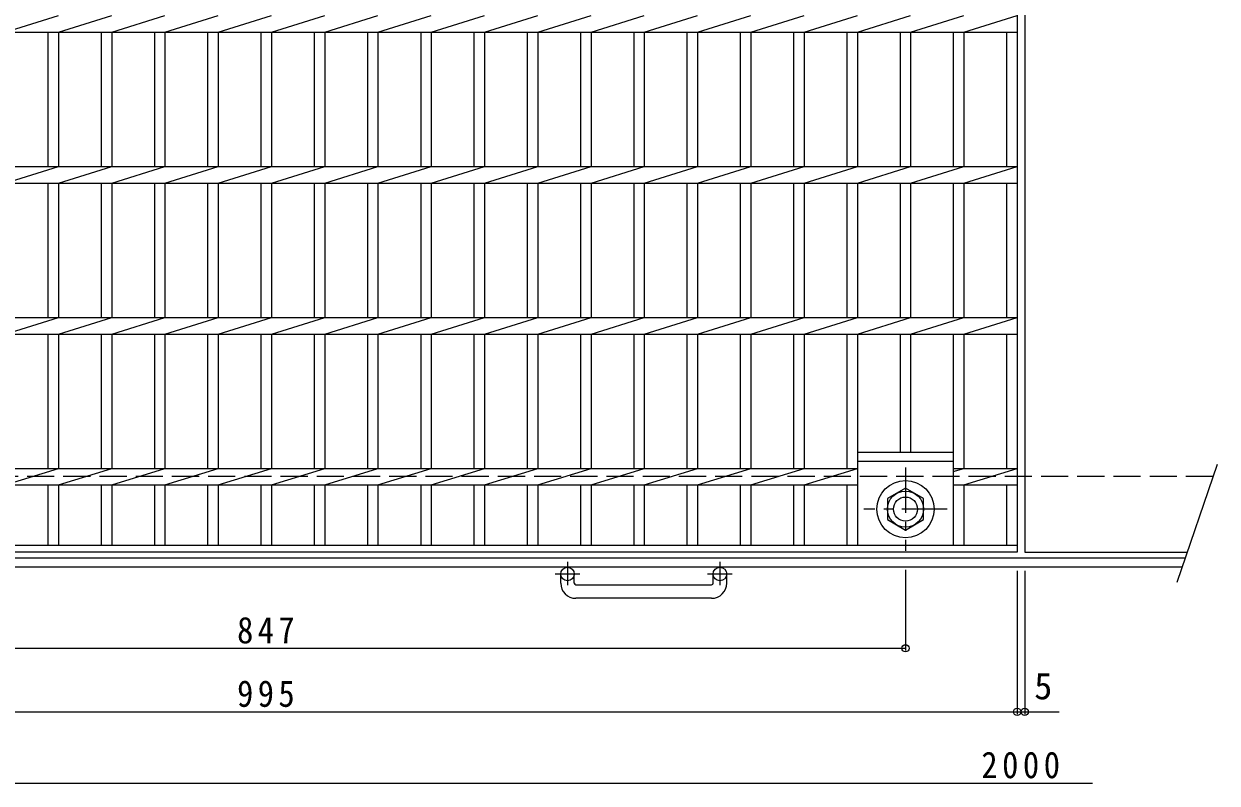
# Model space of a CAD drawing. Units: millimetres, scale not verified. Extents: x -930 to 1034, y -821 to 820.
# Drawn here: x -522 to 269, y -230 to 273 of the extents above; entities that cross this region are included whole.
import ezdxf
from ezdxf.enums import TextEntityAlignment as Align

# ---------------------------------------------------------------- set-up
doc = ezdxf.new("R2010")
doc.units = ezdxf.units.MM
doc.header["$LTSCALE"] = 6
doc.header["$PDMODE"] = 32
doc.header["$PDSIZE"] = 4.8
doc.linetypes.add('CHAIN1', pattern=[8, 5, -1, 1, -1])
doc.linetypes.add('DASHED3', pattern=[4, 3, -1])
for name, color, linetype, lineweight in [('0-1_躯体', 2, 'Continuous', 9), ('0-2_仕上', 3, 'Continuous', 9), ('0-4_その他', 7, 'Continuous', 9)]:
    doc.layers.add(name, color=color, linetype=linetype, lineweight=lineweight)
doc.styles.add('ＭＳ ゴシック', font='')
doc.styles.get('ＭＳ ゴシック').set_extended_font_data('MS Gothic')

msp = doc.modelspace()

# ---------------------------------------------------------------- linework, layer by layer
at = {"layer": '0-1_躯体', "linetype": 'CHAIN1'}
for p, q in [((62.517, -21.112), (62.517, -76.385)), ((90.154, -48.748), (34.881, -48.748)), ((-161.483, -83.641), (-161.483, -99.239)), ((-60.484, -83.641), (-60.484, -99.239)), ((-153.32, -91.749), (-169.728, -91.749)), ((-52.32, -91.749), (-68.728, -91.749))]:
    msp.add_line(p, q, dxfattribs=at)
at = {"layer": '0-1_躯体'}
for p, q in [((269.057, -19.295), (242.453, -97.332)), ((62.517, -34.891), (50.517, -41.82)), ((74.518, -41.82), (62.517, -34.891)), ((50.517, -41.82), (50.517, -55.676)), ((74.518, -55.676), (74.518, -41.82)), ((50.517, -55.676), (62.517, -62.605)), ((62.517, -62.605), (74.518, -55.676)), ((247.936, -81.248), (-860.984, -81.248)), ((245.891, -87.248), (-860.984, -87.248)), ((-165.984, -97.849), (-165.984, -91.749)), ((-156.983, -97.849), (-156.983, -91.749)), ((-64.983, -97.849), (-64.983, -91.749)), ((-55.984, -97.849), (-55.984, -91.749)), ((-155.984, -98.849), (-65.983, -98.849)), ((-65.983, -107.849), (-155.984, -107.849))]:
    msp.add_line(p, q, dxfattribs=at)
at = {"layer": '0-1_躯体', "linetype": 'DASHED3'}
msp.add_line((266.345, -27.249), (-860.984, -27.249), dxfattribs=at)
at = {"layer": '0-1_躯体'}
for centre, radius in [((62.517, -48.748), 19), ((62.517, -48.748), 12), ((62.517, -48.748), 8), ((-161.483, -91.749), 4.5), ((-60.484, -91.749), 4.5)]:
    msp.add_circle(centre, radius, dxfattribs=at)
for centre, radius, start, end in [((-155.984, -97.849), 10, 180, 270), ((-155.984, -97.849), 1, 180, 270), ((-65.983, -97.849), 1, 270, 0), ((-65.983, -97.849), 10, 270, 0)]:
    msp.add_arc(centre, radius, start, end, dxfattribs=at)
at = {"layer": '0-2_仕上'}
for p, q in [((136.517, 622.752), (136.517, -77.248)), ((141.517, 622.752), (141.517, -77.248)), ((-534.188, 267.252), (-498.888, 278.252)), ((-498.889, 267.252), (-463.588, 278.252)), ((-463.589, 267.252), (-428.289, 278.252)), ((-428.29, 267.252), (-392.99, 278.252)), ((-392.991, 267.252), (-357.691, 278.252)), ((-357.692, 267.252), (-322.392, 278.252)), ((-322.393, 267.252), (-287.093, 278.252)), ((-287.094, 267.252), (-251.794, 278.252)), ((-251.794, 267.252), (-216.494, 278.252)), ((-216.495, 267.252), (-181.195, 278.252)), ((-181.196, 267.252), (-145.896, 278.252)), ((-145.897, 267.252), (-110.597, 278.252)), ((-110.598, 267.252), (-75.298, 278.252)), ((-75.299, 267.252), (-39.999, 278.252)), ((-39.984, 267.252), (-4.684, 278.252)), ((-4.684, 267.252), (30.617, 278.252)), ((30.617, 267.252), (65.916, 278.252)), ((65.916, 267.252), (101.216, 278.252)), ((101.216, 267.252), (136.516, 278.252)), ((-858.484, 267.252), (136.517, 267.252)), ((-505.888, 267.252), (-505.888, 178.252)), ((-498.889, 267.252), (-498.889, 178.252)), ((-470.589, 267.252), (-470.589, 178.252)), ((-463.589, 267.252), (-463.589, 178.252)), ((-435.29, 267.252), (-435.29, 178.252)), ((-428.29, 267.252), (-428.29, 178.252)), ((-399.991, 267.252), (-399.991, 178.252)), ((-392.991, 267.252), (-392.991, 178.252)), ((-364.692, 267.252), (-364.692, 178.252)), ((-357.692, 267.252), (-357.692, 178.252)), ((-329.393, 267.252), (-329.393, 178.252)), ((-322.393, 267.252), (-322.393, 178.252)), ((-294.094, 267.252), (-294.094, 178.252)), ((-287.094, 267.252), (-287.094, 178.252)), ((-258.794, 267.252), (-258.794, 178.252)), ((-251.794, 267.252), (-251.794, 178.252)), ((-223.495, 267.252), (-223.495, 178.252)), ((-216.495, 267.252), (-216.495, 178.252)), ((-188.196, 267.252), (-188.196, 178.252)), ((-181.196, 267.252), (-181.196, 178.252)), ((-152.897, 267.252), (-152.897, 178.252)), ((-145.897, 267.252), (-145.897, 178.252)), ((-117.598, 267.252), (-117.598, 178.252)), ((-110.598, 267.252), (-110.598, 178.252)), ((-82.299, 267.252), (-82.299, 178.252)), ((-75.299, 267.252), (-75.299, 178.252)), ((-47, 267.252), (-47, 178.252)), ((-40, 267.252), (-40, 178.252)), ((-11.683, 267.252), (-11.683, 178.252)), ((-4.683, 267.252), (-4.683, 178.252)), ((23.617, 267.252), (23.617, 178.252)), ((30.617, 267.252), (30.617, 178.252)), ((58.916, 267.252), (58.916, 178.252)), ((65.916, 267.252), (65.916, 178.252)), ((94.217, 267.252), (94.217, 178.252)), ((101.217, 267.252), (101.217, 178.252)), ((129.517, 267.252), (129.517, 178.252)), ((-858.484, 178.252), (136.517, 178.252)), ((-534.188, 167.252), (-498.888, 178.252)), ((-498.889, 167.252), (-463.588, 178.252)), ((-463.589, 167.252), (-428.289, 178.252)), ((-428.29, 167.252), (-392.99, 178.252)), ((-392.991, 167.252), (-357.691, 178.252)), ((-357.692, 167.252), (-322.392, 178.252)), ((-322.393, 167.252), (-287.093, 178.252)), ((-287.094, 167.252), (-251.794, 178.252)), ((-251.794, 167.252), (-216.494, 178.252)), ((-216.495, 167.252), (-181.195, 178.252)), ((-181.196, 167.252), (-145.896, 178.252)), ((-145.897, 167.252), (-110.597, 178.252)), ((-110.598, 167.252), (-75.298, 178.252)), ((-75.299, 167.252), (-39.999, 178.252)), ((-39.984, 167.252), (-4.684, 178.252)), ((-4.684, 167.252), (30.617, 178.252)), ((30.617, 167.252), (65.916, 178.252)), ((65.916, 167.252), (101.216, 178.252)), ((101.216, 167.252), (136.516, 178.252)), ((-858.484, 167.252), (136.517, 167.252)), ((-505.888, 167.252), (-505.888, 78.252)), ((-498.889, 167.252), (-498.889, 78.252)), ((-470.589, 167.252), (-470.589, 78.252)), ((-463.589, 167.252), (-463.589, 78.252)), ((-435.29, 167.252), (-435.29, 78.252)), ((-428.29, 167.252), (-428.29, 78.252)), ((-399.991, 167.252), (-399.991, 78.252)), ((-392.991, 167.252), (-392.991, 78.252)), ((-364.692, 167.252), (-364.692, 78.252)), ((-357.692, 167.252), (-357.692, 78.252)), ((-329.393, 167.252), (-329.393, 78.252)), ((-322.393, 167.252), (-322.393, 78.252)), ((-294.094, 167.252), (-294.094, 78.252)), ((-287.094, 167.252), (-287.094, 78.252)), ((-258.794, 167.252), (-258.794, 78.252)), ((-251.794, 167.252), (-251.794, 78.252)), ((-223.495, 167.252), (-223.495, 78.252)), ((-216.495, 167.252), (-216.495, 78.252)), ((-188.196, 167.252), (-188.196, 78.252)), ((-181.196, 167.252), (-181.196, 78.252)), ((-152.897, 167.252), (-152.897, 78.252)), ((-145.897, 167.252), (-145.897, 78.252)), ((-117.598, 167.252), (-117.598, 78.252)), ((-110.598, 167.252), (-110.598, 78.252)), ((-82.299, 167.252), (-82.299, 78.252)), ((-75.299, 167.252), (-75.299, 78.252)), ((-47, 167.252), (-47, 78.252)), ((-40, 167.252), (-40, 78.252)), ((-11.683, 167.252), (-11.683, 78.252)), ((-4.683, 167.252), (-4.683, 78.252)), ((23.617, 167.252), (23.617, 78.252)), ((30.617, 167.252), (30.617, 78.252)), ((58.916, 167.252), (58.916, 78.252)), ((65.916, 167.252), (65.916, 78.252)), ((94.217, 167.252), (94.217, 78.252)), ((101.217, 167.252), (101.217, 78.252)), ((129.517, 167.252), (129.517, 78.252)), ((-858.484, 78.252), (136.517, 78.252)), ((-534.188, 67.252), (-498.888, 78.252)), ((-498.889, 67.252), (-463.588, 78.252)), ((-463.589, 67.252), (-428.289, 78.252)), ((-428.29, 67.252), (-392.99, 78.252)), ((-392.991, 67.252), (-357.691, 78.252)), ((-357.692, 67.252), (-322.392, 78.252)), ((-322.393, 67.252), (-287.093, 78.252)), ((-287.094, 67.252), (-251.794, 78.252)), ((-251.794, 67.252), (-216.494, 78.252)), ((-216.495, 67.252), (-181.195, 78.252)), ((-181.196, 67.252), (-145.896, 78.252)), ((-145.897, 67.252), (-110.597, 78.252)), ((-110.598, 67.252), (-75.298, 78.252)), ((-75.299, 67.252), (-39.999, 78.252)), ((-39.984, 67.252), (-4.684, 78.252)), ((-4.684, 67.252), (30.617, 78.252)), ((30.617, 67.252), (65.916, 78.252)), ((65.916, 67.252), (101.216, 78.252)), ((101.216, 67.252), (136.516, 78.252)), ((-858.484, 67.252), (136.517, 67.252)), ((-505.888, 67.252), (-505.888, -21.748)), ((-498.889, 67.252), (-498.889, -21.748)), ((-470.589, 67.252), (-470.589, -21.748)), ((-463.589, 67.252), (-463.589, -21.748)), ((-435.29, 67.252), (-435.29, -21.748)), ((-428.29, 67.252), (-428.29, -21.748)), ((-399.991, 67.252), (-399.991, -21.748)), ((-392.991, 67.252), (-392.991, -21.748)), ((-364.692, 67.252), (-364.692, -21.748)), ((-357.692, 67.252), (-357.692, -21.748)), ((-329.393, 67.252), (-329.393, -21.748)), ((-322.393, 67.252), (-322.393, -21.748)), ((-294.094, 67.252), (-294.094, -21.748)), ((-287.094, 67.252), (-287.094, -21.748)), ((-258.794, 67.252), (-258.794, -21.748)), ((-251.794, 67.252), (-251.794, -21.748)), ((-223.495, 67.252), (-223.495, -21.748)), ((-216.495, 67.252), (-216.495, -21.748)), ((-188.196, 67.252), (-188.196, -21.748)), ((-181.196, 67.252), (-181.196, -21.748)), ((-152.897, 67.252), (-152.897, -21.748)), ((-145.897, 67.252), (-145.897, -21.748)), ((-117.598, 67.252), (-117.598, -21.748)), ((-110.598, 67.252), (-110.598, -21.748)), ((-82.299, 67.252), (-82.299, -21.748)), ((-75.299, 67.252), (-75.299, -21.748)), ((-47, 67.252), (-47, -21.748)), ((-40, 67.252), (-40, -21.748)), ((-11.683, 67.252), (-11.683, -21.748)), ((-4.683, 67.252), (-4.683, -21.748)), ((23.617, 67.252), (23.617, -21.748)), ((30.617, 67.252), (30.617, -72.749)), ((58.916, 67.252), (58.916, -11.248)), ((65.916, 67.252), (65.916, -11.248)), ((94.217, 67.252), (94.217, -72.749)), ((101.217, 67.252), (101.217, -21.748)), ((129.517, 67.252), (129.517, -21.748)), ((94.217, -11.248), (30.617, -11.248)), ((-752.982, -21.748), (30.617, -21.748)), ((-534.188, -32.748), (-498.888, -21.748)), ((-498.889, -32.748), (-463.588, -21.748)), ((-463.589, -32.748), (-428.289, -21.748)), ((-428.29, -32.748), (-392.99, -21.748)), ((-392.991, -32.748), (-357.691, -21.748)), ((-357.692, -32.748), (-322.392, -21.748)), ((-322.393, -32.748), (-287.093, -21.748)), ((-287.094, -32.748), (-251.794, -21.748)), ((-251.794, -32.748), (-216.494, -21.748)), ((-216.495, -32.748), (-181.195, -21.748)), ((-181.196, -32.748), (-145.896, -21.748)), ((-145.897, -32.748), (-110.597, -21.748)), ((-110.598, -32.748), (-75.298, -21.748)), ((-75.299, -32.748), (-39.999, -21.748)), ((-39.984, -32.748), (-4.684, -21.748)), ((-4.684, -32.748), (30.617, -21.748)), ((94.217, -17.249), (30.617, -17.249)), ((94.217, -23.929), (101.216, -21.748)), ((94.217, -21.748), (136.517, -21.748)), ((101.216, -32.748), (136.516, -21.748)), ((-752.982, -32.749), (30.617, -32.749)), ((-505.888, -32.749), (-505.888, -72.749)), ((-498.889, -32.749), (-498.889, -72.749)), ((-470.589, -32.749), (-470.589, -72.749)), ((-463.589, -32.749), (-463.589, -72.749)), ((-435.29, -32.749), (-435.29, -72.749)), ((-428.29, -32.749), (-428.29, -72.749)), ((-399.991, -32.749), (-399.991, -72.749)), ((-392.991, -32.749), (-392.991, -72.749)), ((-364.692, -32.749), (-364.692, -72.749)), ((-357.692, -32.749), (-357.692, -72.749)), ((-329.393, -32.749), (-329.393, -72.749)), ((-322.393, -32.749), (-322.393, -72.749)), ((-294.094, -32.749), (-294.094, -72.749)), ((-287.094, -32.749), (-287.094, -72.749)), ((-258.794, -32.749), (-258.794, -72.749)), ((-251.794, -32.749), (-251.794, -72.749)), ((-223.495, -32.749), (-223.495, -72.749)), ((-216.495, -32.749), (-216.495, -72.749)), ((-188.196, -32.749), (-188.196, -72.749)), ((-181.196, -32.749), (-181.196, -72.749)), ((-152.897, -32.749), (-152.897, -72.749)), ((-145.897, -32.749), (-145.897, -72.749)), ((-117.598, -32.749), (-117.598, -72.749)), ((-110.598, -32.749), (-110.598, -72.749)), ((-82.299, -32.749), (-82.299, -72.749)), ((-75.299, -32.749), (-75.299, -72.749)), ((-47, -32.749), (-47, -72.749)), ((-40, -32.749), (-40, -72.749)), ((-11.683, -32.749), (-11.683, -72.749)), ((-4.683, -32.749), (-4.683, -72.749)), ((23.617, -32.749), (23.617, -72.749)), ((94.217, -32.749), (136.517, -32.749)), ((101.217, -32.749), (101.217, -72.749)), ((129.517, -32.749), (129.517, -72.749)), ((136.517, -72.749), (-858.484, -72.749)), ((136.517, -77.248), (-858.484, -77.248)), ((141.517, -77.248), (249.3, -77.248))]:
    msp.add_line(p, q, dxfattribs=at)
at = {"layer": '0-4_その他'}
for p, q in [((62.517, -88.885), (62.517, -142.483)), ((136.517, -89.748), (136.517, -184.537)), ((141.517, -89.748), (141.517, -184.537)), ((-860.984, -140.983), (62.517, -140.983)), ((-902.059, -183.037), (164.388, -183.037)), ((-860.984, -230.298), (186.517, -230.298))]:
    msp.add_line(p, q, dxfattribs=at)
for p in [(62.517, -140.983), (136.517, -183.037), (141.517, -183.037)]:
    msp.add_point(p, dxfattribs=at)

# ---------------------------------------------------------------- texts
at = {"layer": '0-4_その他', "color": 2, "style": 'ＭＳ ゴシック'}
msp.add_text('5', height=17.6, dxfattribs=at).set_placement((147.838, -180.037), align=Align.BOTTOM_LEFT)
at = {"layer": '0-4_その他', "color": 2, "char_height": 17.6, "attachment_point": 7, "style": 'ＭＳ ゴシック'}
for s, insert in [('\\T1.27;\\W0.9;847', (-380.483, -137.983)), ('\\T1.27;\\W0.9;995', (-380.483, -180.037)), ('\\T1.28;\\W0.9;2000', (112.767, -227.297))]:
    msp.add_mtext(s, dxfattribs=dict(at, insert=insert))

doc.saveas('drawing.dxf')
